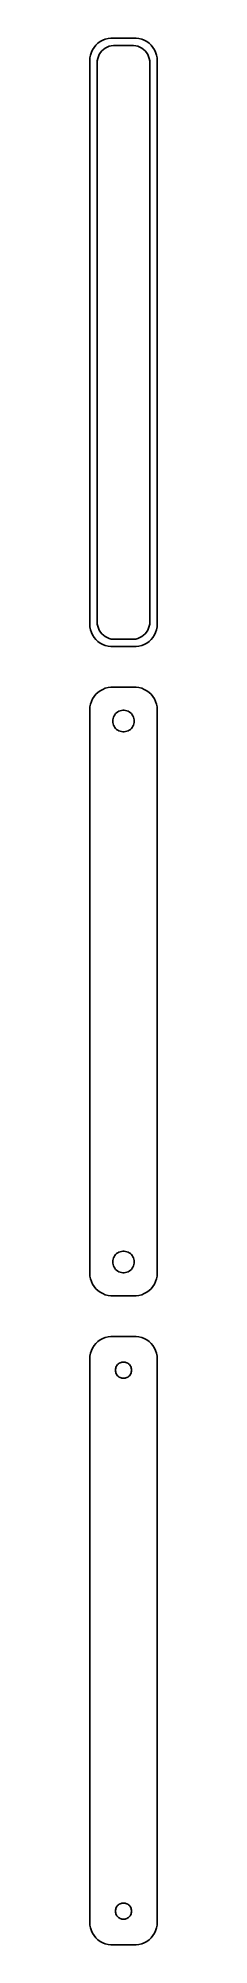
# Model space of a CAD drawing. Header units: metres. Extents: x -8 to 8, y 221 to 643.
import ezdxf

# ---------------------------------------------------------------- set-up
doc = ezdxf.new("R2010")
doc.units = ezdxf.units.M

msp = doc.modelspace()

# ---------------------------------------------------------------- linework, layer by layer
for p, q in [((-4.62889, 643.024), (-5.17912, 642.722)), ((-4.04507, 643.255), (-4.62889, 643.024)), ((-3.4369, 643.411), (-4.04507, 643.255)), ((-2.81395, 643.49), (-3.4369, 643.411)), ((2.81395, 643.49), (-2.81395, 643.49)), ((3.4369, 643.411), (2.81395, 643.49)), ((4.04507, 643.255), (3.4369, 643.411)), ((4.62889, 643.024), (4.04507, 643.255)), ((5.17912, 642.722), (4.62889, 643.024)), ((-7.46057, 639.127), (-7.5, 638.5)), ((-7.34291, 639.743), (-7.46057, 639.127)), ((-7.14888, 640.341), (-7.34291, 639.743)), ((-6.88153, 640.909), (-7.14888, 640.341)), ((-6.54507, 641.439), (-6.88153, 640.909)), ((-6.14484, 641.923), (-6.54507, 641.439)), ((-5.68712, 642.353), (-6.14484, 641.923)), ((-5.84209, 638.485), (-5.75096, 638.963)), ((-5.75096, 638.963), (-5.60068, 639.426)), ((-5.17912, 642.722), (-5.68712, 642.353)), ((-5.60068, 639.426), (-5.3936, 639.866)), ((-5.3936, 639.866), (-5.13301, 640.276)), ((-5.13301, 640.276), (-4.82301, 640.651)), ((-4.82301, 640.651), (-4.46851, 640.984)), ((-4.46851, 640.984), (-4.07506, 641.27)), ((-4.07506, 641.27), (-3.64888, 641.504)), ((-3.64888, 641.504), (-3.1967, 641.683)), ((-3.1967, 641.683), (-2.72565, 641.804)), ((-2.72565, 641.804), (-2.24316, 641.865)), ((-2.24316, 641.865), (2.24316, 641.865)), ((2.24316, 641.865), (2.72565, 641.804)), ((2.72565, 641.804), (3.1967, 641.683)), ((3.1967, 641.683), (3.64888, 641.504)), ((3.64888, 641.504), (4.07506, 641.27)), ((4.07506, 641.27), (4.46851, 640.984)), ((4.46851, 640.984), (4.82301, 640.651)), ((4.82301, 640.651), (5.13301, 640.276)), ((5.13301, 640.276), (5.3936, 639.866)), ((5.68712, 642.353), (5.17912, 642.722)), ((5.3936, 639.866), (5.60068, 639.426)), ((5.60068, 639.426), (5.75096, 638.963)), ((6.14484, 641.923), (5.68712, 642.353)), ((5.75096, 638.963), (5.84209, 638.485)), ((6.54507, 641.439), (6.14484, 641.923)), ((6.88153, 640.909), (6.54507, 641.439)), ((7.14888, 640.341), (6.88153, 640.909)), ((7.34291, 639.743), (7.14888, 640.341)), ((7.46057, 639.127), (7.34291, 639.743)), ((7.5, 638.5), (7.46057, 639.127)), ((-7.5, 638.5), (-7.5, 513.5)), ((-5.87262, 638), (-5.84209, 638.485)), ((-5.87262, 514), (-5.87262, 638)), ((5.84209, 638.485), (5.87262, 638)), ((5.87262, 638), (5.87262, 514)), ((7.5, 513.5), (7.5, 638.5)), ((-7.5, 513.5), (-7.46057, 512.873)), ((-7.46057, 512.873), (-7.34291, 512.257)), ((-7.34291, 512.257), (-7.14888, 511.659)), ((-5.84209, 513.515), (-5.87262, 514)), ((-5.75096, 513.037), (-5.84209, 513.515)), ((-5.60068, 512.574), (-5.75096, 513.037)), ((-5.3936, 512.134), (-5.60068, 512.574)), ((-5.13301, 511.724), (-5.3936, 512.134)), ((5.3936, 512.134), (5.13301, 511.724)), ((5.60068, 512.574), (5.3936, 512.134)), ((5.75096, 513.037), (5.60068, 512.574)), ((5.84209, 513.515), (5.75096, 513.037)), ((5.87262, 514), (5.84209, 513.515)), ((7.14888, 511.659), (7.34291, 512.257)), ((7.34291, 512.257), (7.46057, 512.873)), ((7.46057, 512.873), (7.5, 513.5)), ((-7.14888, 511.659), (-6.88153, 511.091)), ((-6.88153, 511.091), (-6.54507, 510.561)), ((-6.54507, 510.561), (-6.14484, 510.077)), ((-6.14484, 510.077), (-5.68712, 509.647)), ((-5.68712, 509.647), (-5.17912, 509.278)), ((-5.17912, 509.278), (-4.62889, 508.976)), ((-4.82301, 511.349), (-5.13301, 511.724)), ((-4.46851, 511.016), (-4.82301, 511.349)), ((-4.62889, 508.976), (-4.04507, 508.745)), ((-4.07506, 510.73), (-4.46851, 511.016)), ((-3.64888, 510.496), (-4.07506, 510.73)), ((-4.04507, 508.745), (-3.4369, 508.589)), ((-3.1967, 510.317), (-3.64888, 510.496)), ((-3.4369, 508.589), (-2.81395, 508.51)), ((-2.72565, 510.196), (-3.1967, 510.317)), ((-2.81395, 508.51), (2.81395, 508.51)), ((-2.24316, 510.135), (-2.72565, 510.196)), ((2.24316, 510.135), (-2.24316, 510.135)), ((2.72565, 510.196), (2.24316, 510.135)), ((3.1967, 510.317), (2.72565, 510.196)), ((2.81395, 508.51), (3.4369, 508.589)), ((3.64888, 510.496), (3.1967, 510.317)), ((3.4369, 508.589), (4.04507, 508.745)), ((4.07506, 510.73), (3.64888, 510.496)), ((4.04507, 508.745), (4.62889, 508.976)), ((4.46851, 511.016), (4.07506, 510.73)), ((4.82301, 511.349), (4.46851, 511.016)), ((4.62889, 508.976), (5.17912, 509.278)), ((5.13301, 511.724), (4.82301, 511.349)), ((5.17912, 509.278), (5.68712, 509.647)), ((5.68712, 509.647), (6.14484, 510.077)), ((6.14484, 510.077), (6.54507, 510.561)), ((6.54507, 510.561), (6.88153, 511.091)), ((6.88153, 511.091), (7.14888, 511.659)), ((-4.04507, 499.255), (-4.62889, 499.024)), ((-3.4369, 499.411), (-4.04507, 499.255)), ((-2.81395, 499.49), (-3.4369, 499.411)), ((2.81395, 499.49), (-2.81395, 499.49)), ((3.4369, 499.411), (2.81395, 499.49)), ((4.04507, 499.255), (3.4369, 499.411)), ((4.62889, 499.024), (4.04507, 499.255)), ((-7.46057, 495.127), (-7.5, 494.5)), ((-7.34291, 495.743), (-7.46057, 495.127)), ((-7.14888, 496.341), (-7.34291, 495.743)), ((-6.88153, 496.909), (-7.14888, 496.341)), ((-6.54507, 497.439), (-6.88153, 496.909)), ((-6.14484, 497.923), (-6.54507, 497.439)), ((-5.68712, 498.353), (-6.14484, 497.923)), ((-5.17912, 498.722), (-5.68712, 498.353)), ((-4.62889, 499.024), (-5.17912, 498.722)), ((5.17912, 498.722), (4.62889, 499.024)), ((5.68712, 498.353), (5.17912, 498.722)), ((6.14484, 497.923), (5.68712, 498.353)), ((6.54507, 497.439), (6.14484, 497.923)), ((6.88153, 496.909), (6.54507, 497.439)), ((7.14888, 496.341), (6.88153, 496.909)), ((7.34291, 495.743), (7.14888, 496.341)), ((7.46057, 495.127), (7.34291, 495.743)), ((7.5, 494.5), (7.46057, 495.127)), ((-7.5, 494.5), (-7.5, 369.5)), ((-2.39999, 492), (-2.38107, 492.301)), ((-2.38107, 491.699), (-2.39999, 492)), ((-2.38107, 492.301), (-2.32458, 492.597)), ((-2.32458, 491.403), (-2.38107, 491.699)), ((-2.32458, 492.597), (-2.23146, 492.883)), ((-2.23146, 491.117), (-2.32458, 491.403)), ((-2.23146, 492.883), (-2.10313, 493.156)), ((-2.10313, 490.844), (-2.23146, 491.117)), ((-2.10313, 493.156), (-1.94164, 493.411)), ((-1.94164, 490.589), (-2.10313, 490.844)), ((-1.94164, 493.411), (-1.74951, 493.643)), ((-1.74951, 493.643), (-1.52982, 493.849)), ((-1.52982, 493.849), (-1.28598, 494.026)), ((-1.28598, 494.026), (-1.02187, 494.172)), ((-1.02187, 494.172), (-0.741638, 494.283)), ((-0.741638, 494.283), (-0.449707, 494.357)), ((-0.449707, 494.357), (-0.150696, 494.395)), ((-0.150696, 494.395), (0.150696, 494.395)), ((0.150696, 494.395), (0.449707, 494.357)), ((0.449707, 494.357), (0.741638, 494.283)), ((0.741638, 494.283), (1.02187, 494.172)), ((1.02187, 494.172), (1.28598, 494.026)), ((1.28598, 494.026), (1.52982, 493.849)), ((1.52982, 493.849), (1.74951, 493.643)), ((1.74951, 493.643), (1.94164, 493.411)), ((1.94164, 493.411), (2.10313, 493.156)), ((2.10313, 490.844), (1.94164, 490.589)), ((2.10313, 493.156), (2.23146, 492.883)), ((2.23146, 491.117), (2.10313, 490.844)), ((2.23146, 492.883), (2.32458, 492.597)), ((2.32458, 491.403), (2.23146, 491.117)), ((2.32458, 492.597), (2.38107, 492.301)), ((2.38107, 491.699), (2.32458, 491.403)), ((2.38107, 492.301), (2.39999, 492)), ((2.39999, 492), (2.38107, 491.699)), ((7.5, 369.5), (7.5, 494.5)), ((-1.74951, 490.357), (-1.94164, 490.589)), ((-1.52982, 490.151), (-1.74951, 490.357)), ((-1.28598, 489.974), (-1.52982, 490.151)), ((-1.02187, 489.828), (-1.28598, 489.974)), ((-0.741638, 489.717), (-1.02187, 489.828)), ((-0.449707, 489.643), (-0.741638, 489.717)), ((-0.150696, 489.605), (-0.449707, 489.643)), ((0.150696, 489.605), (-0.150696, 489.605)), ((0.449707, 489.643), (0.150696, 489.605)), ((0.741638, 489.717), (0.449707, 489.643)), ((1.02187, 489.828), (0.741638, 489.717)), ((1.28598, 489.974), (1.02187, 489.828)), ((1.52982, 490.151), (1.28598, 489.974)), ((1.74951, 490.357), (1.52982, 490.151)), ((1.94164, 490.589), (1.74951, 490.357)), ((-2.39999, 372), (-2.38107, 372.301)), ((-2.38107, 372.301), (-2.32458, 372.597)), ((-2.32458, 372.597), (-2.23146, 372.883)), ((-2.23146, 372.883), (-2.10313, 373.156)), ((-2.10313, 373.156), (-1.94164, 373.411)), ((-1.94164, 373.411), (-1.74951, 373.643)), ((-1.74951, 373.643), (-1.52982, 373.849)), ((-1.52982, 373.849), (-1.28598, 374.026)), ((-1.28598, 374.026), (-1.02187, 374.172)), ((-1.02187, 374.172), (-0.741638, 374.283)), ((-0.741638, 374.283), (-0.449707, 374.357)), ((-0.449707, 374.357), (-0.150696, 374.395)), ((-0.150696, 374.395), (0.150696, 374.395)), ((0.150696, 374.395), (0.449707, 374.357)), ((0.449707, 374.357), (0.741638, 374.283)), ((0.741638, 374.283), (1.02187, 374.172)), ((1.02187, 374.172), (1.28598, 374.026)), ((1.28598, 374.026), (1.52982, 373.849)), ((1.52982, 373.849), (1.74951, 373.643)), ((1.74951, 373.643), (1.94164, 373.411)), ((1.94164, 373.411), (2.10313, 373.156)), ((2.10313, 373.156), (2.23146, 372.883)), ((2.23146, 372.883), (2.32458, 372.597)), ((2.32458, 372.597), (2.38107, 372.301)), ((2.38107, 372.301), (2.39999, 372)), ((-7.5, 369.5), (-7.46057, 368.873)), ((-7.46057, 368.873), (-7.34291, 368.257)), ((-7.34291, 368.257), (-7.14888, 367.659)), ((-2.38107, 371.699), (-2.39999, 372)), ((-2.32458, 371.403), (-2.38107, 371.699)), ((-2.23146, 371.117), (-2.32458, 371.403)), ((-2.10313, 370.844), (-2.23146, 371.117)), ((-1.94164, 370.589), (-2.10313, 370.844)), ((-1.74951, 370.357), (-1.94164, 370.589)), ((-1.52982, 370.151), (-1.74951, 370.357)), ((-1.28598, 369.974), (-1.52982, 370.151)), ((-1.02187, 369.828), (-1.28598, 369.974)), ((-0.741638, 369.717), (-1.02187, 369.828)), ((-0.449707, 369.643), (-0.741638, 369.717)), ((-0.150696, 369.605), (-0.449707, 369.643)), ((0.150696, 369.605), (-0.150696, 369.605)), ((0.449707, 369.643), (0.150696, 369.605)), ((0.741638, 369.717), (0.449707, 369.643)), ((1.02187, 369.828), (0.741638, 369.717)), ((1.28598, 369.974), (1.02187, 369.828)), ((1.52982, 370.151), (1.28598, 369.974)), ((1.74951, 370.357), (1.52982, 370.151)), ((1.94164, 370.589), (1.74951, 370.357)), ((2.10313, 370.844), (1.94164, 370.589)), ((2.23146, 371.117), (2.10313, 370.844)), ((2.32458, 371.403), (2.23146, 371.117)), ((2.38107, 371.699), (2.32458, 371.403)), ((2.39999, 372), (2.38107, 371.699)), ((7.14888, 367.659), (7.34291, 368.257)), ((7.34291, 368.257), (7.46057, 368.873)), ((7.46057, 368.873), (7.5, 369.5)), ((-7.14888, 367.659), (-6.88153, 367.091)), ((-6.88153, 367.091), (-6.54507, 366.561)), ((-6.54507, 366.561), (-6.14484, 366.077)), ((-6.14484, 366.077), (-5.68712, 365.647)), ((-5.68712, 365.647), (-5.17912, 365.278)), ((-5.17912, 365.278), (-4.62889, 364.976)), ((-4.62889, 364.976), (-4.04507, 364.745)), ((-4.04507, 364.745), (-3.4369, 364.589)), ((-3.4369, 364.589), (-2.81395, 364.51)), ((-2.81395, 364.51), (2.81395, 364.51)), ((2.81395, 364.51), (3.4369, 364.589)), ((3.4369, 364.589), (4.04507, 364.745)), ((4.04507, 364.745), (4.62889, 364.976)), ((4.62889, 364.976), (5.17912, 365.278)), ((5.17912, 365.278), (5.68712, 365.647)), ((5.68712, 365.647), (6.14484, 366.077)), ((6.14484, 366.077), (6.54507, 366.561)), ((6.54507, 366.561), (6.88153, 367.091)), ((6.88153, 367.091), (7.14888, 367.659)), ((-3.4369, 355.411), (-4.04507, 355.255)), ((-2.81395, 355.49), (-3.4369, 355.411)), ((2.81395, 355.49), (-2.81395, 355.49)), ((3.4369, 355.411), (2.81395, 355.49)), ((4.04507, 355.255), (3.4369, 355.411)), ((-7.46057, 351.127), (-7.5, 350.5)), ((-7.34291, 351.743), (-7.46057, 351.127)), ((-7.14888, 352.341), (-7.34291, 351.743)), ((-6.88153, 352.909), (-7.14888, 352.341)), ((-6.54507, 353.439), (-6.88153, 352.909)), ((-6.14484, 353.923), (-6.54507, 353.439)), ((-5.68712, 354.353), (-6.14484, 353.923)), ((-5.17912, 354.722), (-5.68712, 354.353)), ((-4.62889, 355.024), (-5.17912, 354.722)), ((-4.04507, 355.255), (-4.62889, 355.024)), ((4.62889, 355.024), (4.04507, 355.255)), ((5.17912, 354.722), (4.62889, 355.024)), ((5.68712, 354.353), (5.17912, 354.722)), ((6.14484, 353.923), (5.68712, 354.353)), ((6.54507, 353.439), (6.14484, 353.923)), ((6.88153, 352.909), (6.54507, 353.439)), ((7.14888, 352.341), (6.88153, 352.909)), ((7.34291, 351.743), (7.14888, 352.341)), ((7.46057, 351.127), (7.34291, 351.743)), ((7.5, 350.5), (7.46057, 351.127)), ((-7.5, 350.5), (-7.5, 225.5)), ((-1.79999, 348), (-1.7858, 348.226)), ((-1.7858, 347.774), (-1.79999, 348)), ((-1.7858, 348.226), (-1.74344, 348.448)), ((-1.74344, 347.552), (-1.7858, 347.774)), ((-1.74344, 348.448), (-1.67358, 348.663)), ((-1.67358, 347.337), (-1.74344, 347.552)), ((-1.67358, 348.663), (-1.57735, 348.867)), ((-1.57735, 347.133), (-1.67358, 347.337)), ((-1.57735, 348.867), (-1.45622, 349.058)), ((-1.45622, 346.942), (-1.57735, 347.133)), ((-1.45622, 349.058), (-1.31213, 349.232)), ((-1.31213, 346.768), (-1.45622, 346.942)), ((-1.31213, 349.232), (-1.14735, 349.387)), ((-1.14735, 349.387), (-0.964478, 349.52)), ((-0.964478, 349.52), (-0.766388, 349.629)), ((-0.766388, 349.629), (-0.556229, 349.712)), ((-0.556229, 349.712), (-0.33728, 349.768)), ((-0.33728, 349.768), (-0.113022, 349.796)), ((-0.113022, 349.796), (0.113022, 349.796)), ((0.113022, 349.796), (0.33728, 349.768)), ((0.33728, 349.768), (0.556229, 349.712)), ((0.556229, 349.712), (0.766388, 349.629)), ((0.766388, 349.629), (0.964478, 349.52)), ((0.964478, 349.52), (1.14735, 349.387)), ((1.14735, 349.387), (1.31213, 349.232)), ((1.31213, 349.232), (1.45622, 349.058)), ((1.45622, 346.942), (1.31213, 346.768)), ((1.45622, 349.058), (1.57735, 348.867)), ((1.57735, 347.133), (1.45622, 346.942)), ((1.57735, 348.867), (1.67358, 348.663)), ((1.67358, 347.337), (1.57735, 347.133)), ((1.67358, 348.663), (1.74344, 348.448)), ((1.74344, 347.552), (1.67358, 347.337)), ((1.74344, 348.448), (1.7858, 348.226)), ((1.7858, 347.774), (1.74344, 347.552)), ((1.7858, 348.226), (1.79999, 348)), ((1.79999, 348), (1.7858, 347.774)), ((7.5, 225.5), (7.5, 350.5)), ((-1.14735, 346.613), (-1.31213, 346.768)), ((-0.964478, 346.48), (-1.14735, 346.613)), ((-0.766388, 346.371), (-0.964478, 346.48)), ((-0.556229, 346.288), (-0.766388, 346.371)), ((-0.33728, 346.232), (-0.556229, 346.288)), ((-0.113022, 346.204), (-0.33728, 346.232)), ((0.113022, 346.204), (-0.113022, 346.204)), ((0.33728, 346.232), (0.113022, 346.204)), ((0.556229, 346.288), (0.33728, 346.232)), ((0.766388, 346.371), (0.556229, 346.288)), ((0.964478, 346.48), (0.766388, 346.371)), ((1.14735, 346.613), (0.964478, 346.48)), ((1.31213, 346.768), (1.14735, 346.613)), ((-1.7858, 228.226), (-1.74344, 228.448)), ((-1.74344, 228.448), (-1.67358, 228.663)), ((-1.67358, 228.663), (-1.57735, 228.867)), ((-1.57735, 228.867), (-1.45622, 229.058)), ((-1.45622, 229.058), (-1.31213, 229.232)), ((-1.31213, 229.232), (-1.14735, 229.387)), ((-1.14735, 229.387), (-0.964478, 229.52)), ((-0.964478, 229.52), (-0.766388, 229.629)), ((-0.766388, 229.629), (-0.556229, 229.712)), ((-0.556229, 229.712), (-0.33728, 229.768)), ((-0.33728, 229.768), (-0.113022, 229.796)), ((-0.113022, 229.796), (0.113022, 229.796)), ((0.113022, 229.796), (0.33728, 229.768)), ((0.33728, 229.768), (0.556229, 229.712)), ((0.556229, 229.712), (0.766388, 229.629)), ((0.766388, 229.629), (0.964478, 229.52)), ((0.964478, 229.52), (1.14735, 229.387)), ((1.14735, 229.387), (1.31213, 229.232)), ((1.31213, 229.232), (1.45622, 229.058)), ((1.45622, 229.058), (1.57735, 228.867)), ((1.57735, 228.867), (1.67358, 228.663)), ((1.67358, 228.663), (1.74344, 228.448)), ((1.74344, 228.448), (1.7858, 228.226)), ((-7.5, 225.5), (-7.46057, 224.873)), ((-7.46057, 224.873), (-7.34291, 224.257)), ((-7.34291, 224.257), (-7.14888, 223.659)), ((-1.79999, 228), (-1.7858, 228.226)), ((-1.7858, 227.774), (-1.79999, 228)), ((-1.74344, 227.552), (-1.7858, 227.774)), ((-1.67358, 227.337), (-1.74344, 227.552)), ((-1.57735, 227.133), (-1.67358, 227.337)), ((-1.45622, 226.942), (-1.57735, 227.133)), ((-1.31213, 226.768), (-1.45622, 226.942)), ((-1.14735, 226.613), (-1.31213, 226.768)), ((-0.964478, 226.48), (-1.14735, 226.613)), ((-0.766388, 226.371), (-0.964478, 226.48)), ((-0.556229, 226.288), (-0.766388, 226.371)), ((-0.33728, 226.232), (-0.556229, 226.288)), ((-0.113022, 226.204), (-0.33728, 226.232)), ((0.113022, 226.204), (-0.113022, 226.204)), ((0.33728, 226.232), (0.113022, 226.204)), ((0.556229, 226.288), (0.33728, 226.232)), ((0.766388, 226.371), (0.556229, 226.288)), ((0.964478, 226.48), (0.766388, 226.371)), ((1.14735, 226.613), (0.964478, 226.48)), ((1.31213, 226.768), (1.14735, 226.613)), ((1.45622, 226.942), (1.31213, 226.768)), ((1.57735, 227.133), (1.45622, 226.942)), ((1.67358, 227.337), (1.57735, 227.133)), ((1.74344, 227.552), (1.67358, 227.337)), ((1.7858, 227.774), (1.74344, 227.552)), ((1.7858, 228.226), (1.79999, 228)), ((1.79999, 228), (1.7858, 227.774)), ((7.14888, 223.659), (7.34291, 224.257)), ((7.34291, 224.257), (7.46057, 224.873)), ((7.46057, 224.873), (7.5, 225.5)), ((-7.14888, 223.659), (-6.88153, 223.091)), ((-6.88153, 223.091), (-6.54507, 222.561)), ((-6.54507, 222.561), (-6.14484, 222.077)), ((-6.14484, 222.077), (-5.68712, 221.647)), ((-5.68712, 221.647), (-5.17912, 221.278)), ((-5.17912, 221.278), (-4.62889, 220.976)), ((-4.62889, 220.976), (-4.04507, 220.745)), ((-4.04507, 220.745), (-3.4369, 220.589)), ((-3.4369, 220.589), (-2.81395, 220.51)), ((-2.81395, 220.51), (2.81395, 220.51)), ((2.81395, 220.51), (3.4369, 220.589)), ((3.4369, 220.589), (4.04507, 220.745)), ((4.04507, 220.745), (4.62889, 220.976)), ((4.62889, 220.976), (5.17912, 221.278)), ((5.17912, 221.278), (5.68712, 221.647)), ((5.68712, 221.647), (6.14484, 222.077)), ((6.14484, 222.077), (6.54507, 222.561)), ((6.54507, 222.561), (6.88153, 223.091)), ((6.88153, 223.091), (7.14888, 223.659))]:
    msp.add_line(p, q)

doc.saveas('drawing.dxf')
